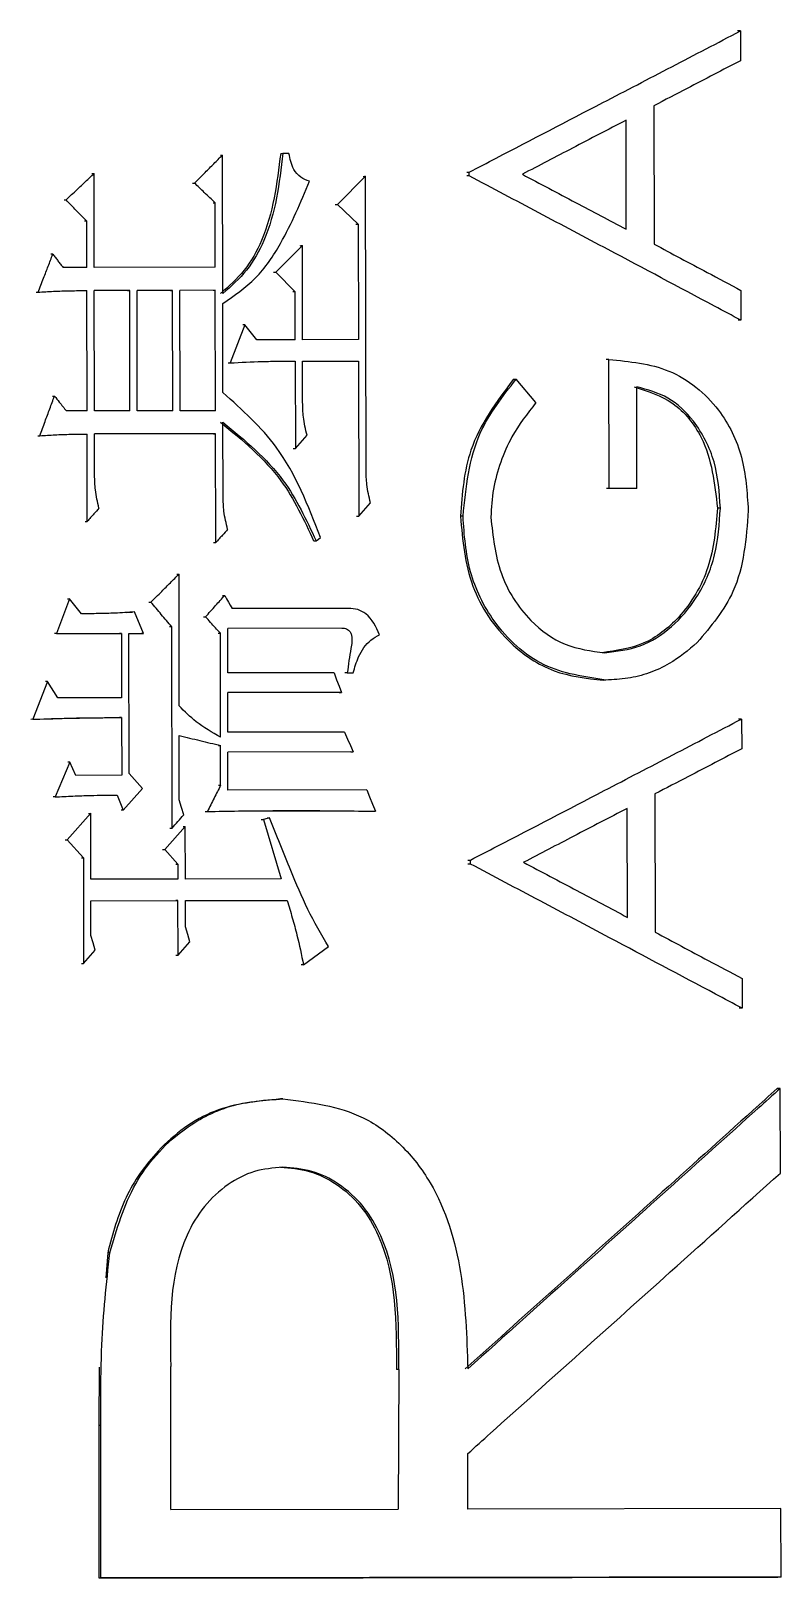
# Model space of a CAD drawing. Header units: millimetres. Extents: x 2312 to 3992, y 755 to 1943.
# Drawn here: x 2911.24 to 2916.17, y 946.11 to 956.26 of the extents above; entities that cross this region are included whole.
import ezdxf

# ---------------------------------------------------------------- set-up
doc = ezdxf.new("R2010")
doc.units = ezdxf.units.MM

msp = doc.modelspace()

# ---------------------------------------------------------------- linework, layer by layer
at = {"color": 7, "linetype": 'Continuous', "lineweight": 25}
for p, q in [((2915.899, 956.257), (2915.899, 956.062)), ((2915.33, 955.765), (2915.332, 954.859)), ((2915.149, 954.956), (2915.148, 955.671)), ((2912.503, 954.534), (2912.501, 955.443)), ((2912.883, 955.454), (2912.898, 955.454)), ((2912.937, 955.454), (2912.898, 955.454)), ((2911.66, 954.706), (2911.659, 955.323)), ((2913.44, 955.304), (2913.256, 955.119)), ((2913.443, 953.378), (2913.44, 955.304)), ((2914.104, 955.331), (2914.12, 955.331)), ((2914.12, 955.306), (2914.104, 955.306)), ((2914.12, 955.306), (2914.12, 955.331)), ((2912.304, 955.259), (2912.318, 955.259)), ((2911.462, 955.149), (2911.475, 955.149)), ((2912.439, 955.129), (2912.453, 955.129)), ((2912.454, 954.707), (2912.453, 955.129)), ((2913.256, 955.119), (2913.392, 954.99)), ((2911.611, 955.009), (2911.597, 955.009)), ((2911.611, 954.706), (2911.611, 955.009)), ((2913.392, 954.99), (2913.393, 954.233)), ((2913.025, 954.849), (2912.851, 954.675)), ((2913.026, 954.232), (2913.025, 954.849)), ((2911.611, 954.706), (2911.456, 954.706)), ((2912.454, 954.707), (2911.66, 954.706)), ((2912.851, 954.675), (2912.977, 954.546)), ((2911.279, 954.543), (2911.291, 954.543)), ((2911.598, 954.554), (2911.611, 954.555)), ((2911.613, 953.765), (2911.611, 954.555)), ((2911.893, 954.555), (2911.66, 954.555)), ((2911.661, 953.765), (2911.66, 954.555)), ((2911.879, 954.555), (2911.893, 954.555)), ((2911.894, 953.765), (2911.893, 954.555)), ((2912.174, 954.555), (2911.941, 954.555)), ((2911.942, 953.765), (2911.941, 954.555)), ((2912.16, 954.555), (2912.174, 954.555)), ((2912.175, 953.766), (2912.174, 954.555)), ((2912.454, 954.556), (2912.222, 954.555)), ((2912.223, 953.766), (2912.222, 954.555)), ((2912.44, 954.556), (2912.454, 954.556)), ((2912.456, 953.766), (2912.454, 954.556)), ((2912.504, 953.885), (2912.503, 954.469)), ((2912.977, 954.546), (2912.962, 954.546)), ((2912.978, 954.232), (2912.977, 954.546)), ((2915.902, 954.555), (2915.902, 954.36)), ((2912.648, 954.329), (2912.552, 954.08)), ((2912.726, 954.232), (2912.648, 954.329)), ((2915.902, 954.36), (2915.883, 954.359)), ((2912.978, 954.232), (2912.726, 954.232)), ((2913.393, 954.233), (2913.026, 954.232)), ((2912.728, 954.087), (2912.863, 954.09)), ((2912.862, 954.09), (2912.962, 954.091)), ((2912.978, 954.091), (2912.979, 953.518)), ((2913.026, 954.091), (2913.393, 954.092)), ((2913.027, 953.821), (2913.026, 954.091)), ((2913.378, 954.092), (2913.393, 954.092)), ((2913.393, 954.092), (2913.395, 953.075)), ((2915.036, 954.102), (2915.018, 954.102)), ((2915.038, 953.256), (2915.036, 954.102)), ((2914.41, 953.973), (2914.427, 953.973)), ((2914.557, 953.819), (2914.427, 953.973)), ((2915.22, 953.256), (2915.219, 953.923)), ((2911.613, 953.765), (2911.477, 953.765)), ((2911.894, 953.765), (2911.661, 953.765)), ((2912.175, 953.766), (2911.942, 953.765)), ((2912.456, 953.766), (2912.223, 953.766)), ((2912.505, 953.204), (2912.504, 953.69)), ((2911.394, 953.608), (2911.397, 953.608)), ((2911.614, 953.04), (2911.613, 953.613)), ((2912.456, 953.615), (2911.662, 953.614)), ((2911.662, 953.343), (2911.662, 953.614)), ((2912.442, 953.615), (2912.456, 953.615)), ((2912.457, 952.901), (2912.456, 953.615)), ((2912.979, 953.518), (2913.056, 953.605)), ((2912.964, 953.518), (2912.979, 953.518)), ((2915.038, 953.256), (2915.02, 953.256)), ((2915.22, 953.256), (2915.038, 953.256)), ((2915.22, 953.256), (2915.202, 953.256)), ((2913.395, 953.075), (2913.472, 953.162)), ((2913.38, 953.075), (2913.395, 953.075)), ((2914.079, 953.074), (2914.062, 953.074)), ((2915.767, 953.128), (2915.748, 953.128)), ((2911.601, 953.04), (2911.614, 953.04)), ((2912.443, 952.901), (2912.457, 952.901)), ((2912.217, 951.83), (2912.216, 952.695)), ((2911.498, 952.532), (2911.412, 952.304)), ((2911.576, 952.434), (2911.498, 952.532)), ((2911.873, 952.443), (2911.911, 952.445)), ((2911.925, 952.446), (2911.911, 952.445)), ((2911.984, 952.305), (2911.925, 952.446)), ((2912.018, 952.511), (2912.032, 952.511)), ((2913.329, 952.469), (2912.564, 952.468)), ((2912.168, 952.349), (2912.154, 952.348)), ((2912.17, 951.029), (2912.168, 952.349)), ((2912.376, 952.414), (2912.39, 952.414)), ((2913.3, 952.339), (2912.536, 952.338)), ((2912.536, 952.046), (2912.536, 952.338)), ((2911.412, 952.304), (2911.399, 952.304)), ((2911.412, 952.304), (2911.838, 952.305)), ((2911.838, 952.305), (2911.825, 952.305)), ((2911.838, 952.305), (2911.839, 951.883)), ((2911.887, 952.305), (2911.984, 952.305)), ((2911.888, 951.386), (2911.887, 952.305)), ((2912.488, 951.624), (2912.487, 952.306)), ((2915.009, 952.179), (2914.991, 952.179)), ((2913.233, 952.047), (2912.536, 952.046)), ((2913.32, 952.047), (2913.304, 952.047)), ((2913.32, 952.047), (2913.358, 952.047)), ((2913.343, 952.047), (2913.358, 952.047)), ((2911.354, 951.991), (2911.257, 951.742)), ((2911.422, 951.882), (2911.354, 951.991)), ((2915.016, 951.999), (2914.998, 951.999)), ((2911.839, 951.883), (2911.422, 951.882)), ((2913.281, 951.918), (2912.536, 951.917)), ((2912.537, 951.657), (2912.536, 951.917)), ((2913.266, 951.917), (2913.281, 951.918)), ((2911.257, 951.742), (2911.245, 951.741)), ((2911.839, 951.753), (2911.826, 951.753)), ((2911.839, 951.753), (2911.84, 951.375)), ((2915.906, 951.744), (2915.907, 951.549)), ((2912.218, 951.213), (2912.217, 951.635)), ((2913.301, 951.658), (2912.537, 951.657)), ((2912.474, 951.57), (2912.489, 951.57)), ((2912.489, 951.311), (2912.489, 951.57)), ((2913.359, 951.528), (2912.537, 951.527)), ((2913.343, 951.528), (2912.537, 951.527)), ((2912.537, 951.278), (2912.537, 951.527)), ((2913.343, 951.528), (2913.359, 951.528)), ((2911.5, 951.461), (2911.404, 951.233)), ((2911.539, 951.374), (2911.5, 951.461)), ((2911.84, 951.375), (2911.539, 951.374)), ((2911.976, 951.288), (2911.888, 951.386)), ((2911.404, 951.233), (2911.391, 951.233)), ((2911.798, 951.245), (2911.811, 951.245)), ((2911.811, 951.245), (2911.85, 951.147)), ((2911.85, 951.147), (2911.976, 951.288)), ((2912.475, 951.31), (2912.489, 951.311)), ((2913.447, 951.28), (2912.537, 951.278)), ((2915.338, 951.253), (2915.339, 950.346)), ((2911.637, 951.126), (2911.482, 950.952)), ((2911.637, 950.693), (2911.637, 951.126)), ((2912.388, 951.137), (2912.402, 951.137)), ((2912.542, 951.14), (2913.335, 951.141)), ((2913.489, 951.139), (2913.505, 951.139)), ((2915.157, 950.443), (2915.155, 951.158)), ((2912.257, 951.04), (2912.122, 950.888)), ((2912.156, 951.029), (2912.17, 951.029)), ((2912.243, 951.04), (2912.257, 951.04)), ((2912.258, 950.694), (2912.257, 951.04)), ((2912.755, 951.084), (2912.77, 951.084)), ((2912.809, 951.095), (2912.77, 951.084)), ((2912.77, 951.084), (2912.887, 950.695)), ((2912.794, 951.095), (2912.809, 951.095)), ((2911.482, 950.952), (2911.589, 950.833)), ((2911.589, 950.833), (2911.59, 950.141)), ((2912.122, 950.888), (2912.209, 950.791)), ((2914.111, 950.818), (2914.128, 950.819)), ((2914.128, 950.793), (2914.128, 950.819)), ((2912.209, 950.791), (2912.209, 950.694)), ((2914.128, 950.793), (2914.111, 950.793)), ((2912.209, 950.694), (2911.637, 950.693)), ((2912.887, 950.695), (2912.258, 950.694)), ((2911.638, 950.552), (2912.209, 950.553)), ((2911.638, 950.325), (2911.638, 950.552)), ((2912.209, 950.553), (2912.195, 950.553)), ((2912.21, 950.196), (2912.209, 950.553)), ((2912.258, 950.553), (2912.926, 950.554)), ((2912.258, 950.38), (2912.258, 950.553)), ((2912.911, 950.554), (2912.926, 950.554)), ((2911.59, 950.141), (2911.667, 950.228)), ((2912.21, 950.196), (2912.287, 950.283)), ((2913.033, 950.132), (2913.197, 950.251)), ((2911.577, 950.141), (2911.59, 950.141)), ((2912.196, 950.196), (2912.21, 950.196)), ((2913.033, 950.132), (2913.018, 950.132)), ((2915.909, 950.043), (2915.91, 949.847)), ((2915.91, 949.847), (2915.89, 949.847)), ((2916.161, 948.766), (2916.16, 949.321)), ((2912.896, 949.252), (2912.881, 949.252)), ((2911.748, 948.243), (2911.736, 948.079)), ((2911.762, 948.243), (2911.748, 948.243)), ((2911.693, 947.492), (2911.689, 947.11)), ((2912.163, 946.559), (2912.162, 947.497)), ((2913.658, 947.477), (2913.642, 947.477)), ((2913.658, 947.477), (2913.654, 946.561)), ((2911.703, 947.11), (2911.689, 947.11)), ((2911.689, 947.11), (2911.691, 946.11)), ((2911.704, 946.11), (2911.703, 947.11)), ((2914.111, 946.562), (2914.111, 946.926)), ((2912.163, 946.559), (2913.654, 946.561)), ((2916.164, 946.565), (2914.111, 946.562)), ((2916.165, 946.116), (2916.164, 946.565)), ((2916.165, 946.116), (2916.145, 946.116))]:
    msp.add_line(p, q, dxfattribs=at)
at = {"color": 7, "linetype": 'Continuous', "lineweight": 25, "flags": 128}
for points in [[(2915.899, 956.257), (2915.888, 956.257), (2915.879, 956.257)], [(2912.487, 955.443), (2912.495, 955.443), (2912.501, 955.443)], [(2911.645, 955.322), (2911.653, 955.323), (2911.659, 955.323)], [(2913.424, 955.303), (2913.433, 955.304), (2913.44, 955.304)], [(2913.241, 955.119), (2913.249, 955.119), (2913.256, 955.119)], [(2913.376, 954.99), (2913.385, 954.99), (2913.392, 954.99)], [(2911.388, 954.792), (2911.38, 954.792), (2911.375, 954.792)], [(2913.01, 954.848), (2913.018, 954.849), (2913.025, 954.849)], [(2912.836, 954.675), (2912.844, 954.675), (2912.851, 954.675)], [(2912.648, 954.329), (2912.64, 954.329), (2912.634, 954.329)], [(2912.538, 954.08), (2912.545, 954.08), (2912.552, 954.08)], [(2912.963, 954.091), (2912.971, 954.091), (2912.978, 954.091)], [(2911.386, 953.862), (2911.393, 953.862), (2911.399, 953.862)], [(2911.29, 953.602), (2911.297, 953.602), (2911.303, 953.602)], [(2913.1, 952.912), (2913.105, 952.912), (2913.11, 952.912), (2913.115, 952.913)], [(2913.115, 952.913), (2913.13, 952.923), (2913.144, 952.934)], [(2912.202, 952.695), (2912.209, 952.695), (2912.216, 952.695)], [(2912.502, 952.554), (2912.509, 952.555), (2912.516, 952.555)], [(2912.516, 952.555), (2912.528, 952.533), (2912.54, 952.511), (2912.552, 952.49), (2912.564, 952.468)], [(2911.498, 952.532), (2911.491, 952.531), (2911.485, 952.531)], [(2913.284, 952.339), (2913.292, 952.339), (2913.3, 952.339)], [(2911.984, 952.305), (2911.976, 952.305), (2911.97, 952.305)], [(2912.473, 952.306), (2912.481, 952.306), (2912.487, 952.306)], [(2913.233, 952.047), (2913.25, 952.001), (2913.266, 951.959), (2913.281, 951.918)], [(2911.354, 951.991), (2911.346, 951.99), (2911.341, 951.99)], [(2915.906, 951.744), (2915.896, 951.744), (2915.887, 951.744)], [(2913.301, 951.658), (2913.321, 951.612), (2913.34, 951.57), (2913.359, 951.528)], [(2911.5, 951.461), (2911.493, 951.461), (2911.487, 951.46)], [(2913.447, 951.28), (2913.466, 951.233), (2913.485, 951.186), (2913.505, 951.139)], [(2911.623, 951.125), (2911.631, 951.125), (2911.637, 951.126)], [(2911.85, 951.147), (2911.842, 951.147), (2911.836, 951.147)], [(2912.247, 951.116), (2912.233, 951.164), (2912.218, 951.213)], [(2911.469, 950.952), (2911.476, 950.952), (2911.482, 950.952)], [(2911.576, 950.833), (2911.583, 950.833), (2911.589, 950.833)], [(2912.108, 950.888), (2912.115, 950.888), (2912.122, 950.888)], [(2912.195, 950.791), (2912.203, 950.791), (2912.209, 950.791)], [(2911.667, 950.228), (2911.653, 950.276), (2911.638, 950.325)], [(2912.287, 950.283), (2912.273, 950.331), (2912.258, 950.38)], [(2916.16, 949.321), (2916.149, 949.321), (2916.14, 949.321)], [(2911.691, 946.11), (2911.698, 946.11), (2911.704, 946.11)]]:
    msp.add_lwpolyline(points, dxfattribs=at)
at = {"color": 7, "linetype": 'Continuous', "lineweight": 25}
for points, knots in [([(2914.12, 955.331), (2914.179, 955.362), (2914.471, 955.514), (2914.914, 955.744), (2915.448, 956.022), (2915.749, 956.179), (2915.899, 956.257)], [0, 0, 0, 0, 0.098424, 0.492121, 0.746057, 1, 1, 1, 1]), ([(2915.899, 956.062), (2915.841, 956.032), (2915.724, 955.971), (2915.535, 955.872), (2915.403, 955.804), (2915.33, 955.765)], [0, 0, 0, 0, 0.30712, 0.614241, 1, 1, 1, 1]), ([(2915.148, 955.671), (2915.089, 955.64), (2914.973, 955.58), (2914.746, 955.462), (2914.578, 955.374), (2914.468, 955.317)], [0, 0, 0, 0, 0.257655, 0.515309, 1, 1, 1, 1]), ([(2912.318, 955.259), (2912.341, 955.282), (2912.383, 955.325), (2912.445, 955.386), (2912.482, 955.424), (2912.501, 955.443)], [0, 0, 0, 0, 0.382288, 0.691144, 1, 1, 1, 1]), ([(2912.883, 955.454), (2912.858, 955.258), (2912.825, 954.986), (2912.653, 954.681), (2912.543, 954.583), (2912.488, 954.534)], [0, 0, 0, 0, 0.568326, 0.78686, 1, 1, 1, 1]), ([(2912.898, 955.454), (2912.874, 955.258), (2912.84, 954.986), (2912.669, 954.682), (2912.558, 954.583), (2912.503, 954.534)], [0, 0, 0, 0, 0.568218, 0.786772, 1, 1, 1, 1]), ([(2913.072, 955.271), (2913.052, 955.278), (2913.011, 955.294), (2912.956, 955.359), (2912.944, 955.418), (2912.937, 955.454)], [0, 0, 0, 0, 0.268716, 0.546829, 1, 1, 1, 1]), ([(2911.475, 955.149), (2911.499, 955.172), (2911.542, 955.212), (2911.603, 955.27), (2911.64, 955.305), (2911.659, 955.323)], [0, 0, 0, 0, 0.393554, 0.696777, 1, 1, 1, 1]), ([(2915.902, 954.36), (2915.844, 954.39), (2915.554, 954.545), (2915.112, 954.78), (2914.576, 955.064), (2914.272, 955.225), (2914.12, 955.306)], [0, 0, 0, 0, 0.097857, 0.48929, 0.744641, 1, 1, 1, 1]), ([(2914.468, 955.317), (2914.526, 955.286), (2914.643, 955.225), (2914.87, 955.104), (2915.038, 955.015), (2915.149, 954.956)], [0, 0, 0, 0, 0.2562, 0.5124, 1, 1, 1, 1]), ([(2912.453, 955.129), (2912.441, 955.141), (2912.418, 955.163), (2912.372, 955.207), (2912.339, 955.238), (2912.318, 955.259)], [0, 0, 0, 0, 0.264853, 0.529706, 1, 1, 1, 1]), ([(2912.503, 954.469), (2912.578, 954.521), (2912.731, 954.626), (2912.92, 954.908), (2913.014, 955.133), (2913.072, 955.271)], [0, 0, 0, 0, 0.271719, 0.55196, 1, 1, 1, 1]), ([(2911.611, 955.009), (2911.599, 955.021), (2911.576, 955.045), (2911.531, 955.091), (2911.497, 955.126), (2911.475, 955.149)], [0, 0, 0, 0, 0.25461, 0.509219, 1, 1, 1, 1]), ([(2911.291, 954.543), (2911.303, 954.574), (2911.326, 954.631), (2911.358, 954.714), (2911.378, 954.766), (2911.388, 954.792)], [0, 0, 0, 0, 0.374011, 0.687006, 1, 1, 1, 1]), ([(2911.388, 954.792), (2911.394, 954.785), (2911.405, 954.771), (2911.422, 954.749), (2911.439, 954.727), (2911.45, 954.713), (2911.456, 954.706)], [0, 0, 0, 0, 0.25, 0.5, 0.75, 1, 1, 1, 1]), ([(2915.332, 954.859), (2915.39, 954.828), (2915.506, 954.766), (2915.696, 954.665), (2915.828, 954.595), (2915.902, 954.555)], [0, 0, 0, 0, 0.305312, 0.610624, 1, 1, 1, 1]), ([(2911.291, 954.543), (2911.325, 954.546), (2911.395, 954.55), (2911.502, 954.553), (2911.575, 954.554), (2911.611, 954.555)], [0, 0, 0, 0, 0.314478, 0.657155, 1, 1, 1, 1]), ([(2912.552, 954.08), (2912.622, 954.083), (2912.728, 954.089), (2912.87, 954.091), (2912.942, 954.091), (2912.978, 954.091)], [0, 0, 0, 0, 0.4948491, 0.7474119, 1, 1, 1, 1]), ([(2915.036, 954.102), (2915.171, 954.089), (2915.445, 954.064), (2915.762, 953.806), (2915.928, 953.464), (2915.942, 953.231), (2915.95, 953.112)], [0, 0, 0, 0, 0.267465, 0.5423702, 0.7686044, 1, 1, 1, 1]), ([(2914.41, 953.973), (2914.299, 953.824), (2914.099, 953.556), (2914.073, 953.223), (2914.062, 953.074)], [0, 0, 0, 0, 0.553107, 1, 1, 1, 1]), ([(2914.079, 953.074), (2914.098, 953.263), (2914.133, 953.598), (2914.338, 953.859), (2914.427, 953.973)], [0, 0, 0, 0, 0.565607, 1, 1, 1, 1]), ([(2911.303, 953.602), (2911.314, 953.633), (2911.336, 953.692), (2911.368, 953.779), (2911.389, 953.834), (2911.399, 953.862)], [0, 0, 0, 0, 0.360405, 0.680202, 1, 1, 1, 1]), ([(2911.399, 953.862), (2911.41, 953.849), (2911.428, 953.826), (2911.454, 953.794), (2911.469, 953.774), (2911.477, 953.765)], [0, 0, 0, 0, 0.400148, 0.700074, 1, 1, 1, 1]), ([(2913.144, 952.934), (2913.063, 953.143), (2912.921, 953.511), (2912.63, 953.772), (2912.504, 953.885)], [0, 0, 0, 0, 0.567388, 1, 1, 1, 1]), ([(2915.201, 953.923), (2915.29, 953.894), (2915.472, 953.837), (2915.7, 953.547), (2915.73, 953.288), (2915.748, 953.128)], [0, 0, 0, 0, 0.267252, 0.546444, 1, 1, 1, 1]), ([(2915.767, 953.128), (2915.76, 953.231), (2915.746, 953.434), (2915.616, 953.686), (2915.434, 953.864), (2915.29, 953.903), (2915.219, 953.923)], [0, 0, 0, 0, 0.290738, 0.574908, 0.790761, 1, 1, 1, 1]), ([(2913.056, 953.605), (2913.046, 953.644), (2913.029, 953.716), (2913.027, 953.789), (2913.027, 953.821)], [0, 0, 0, 0, 0.558835, 1, 1, 1, 1]), ([(2914.557, 953.819), (2914.501, 953.747), (2914.407, 953.627), (2914.323, 953.429), (2914.272, 953.253), (2914.265, 953.13), (2914.261, 953.068)], [0, 0, 0, 0, 0.333819, 0.5539, 0.776247, 1, 1, 1, 1]), ([(2912.489, 953.69), (2912.633, 953.572), (2912.893, 953.357), (2913.036, 953.05), (2913.099, 952.912)], [0, 0, 0, 0, 0.550916, 1, 1, 1, 1]), ([(2912.504, 953.69), (2912.648, 953.572), (2912.909, 953.357), (2913.051, 953.05), (2913.115, 952.913)], [0, 0, 0, 0, 0.551009, 1, 1, 1, 1]), ([(2911.303, 953.602), (2911.336, 953.604), (2911.404, 953.609), (2911.507, 953.612), (2911.578, 953.613), (2911.613, 953.613)], [0, 0, 0, 0, 0.319584, 0.659717, 1, 1, 1, 1]), ([(2913.472, 953.162), (2913.463, 953.202), (2913.445, 953.273), (2913.444, 953.346), (2913.443, 953.378)], [0, 0, 0, 0, 0.558835, 1, 1, 1, 1]), ([(2911.691, 953.127), (2911.682, 953.167), (2911.664, 953.238), (2911.663, 953.311), (2911.662, 953.343)], [0, 0, 0, 0, 0.558835, 1, 1, 1, 1]), ([(2912.535, 952.987), (2912.525, 953.027), (2912.508, 953.098), (2912.506, 953.171), (2912.505, 953.204)], [0, 0, 0, 0, 0.558835, 1, 1, 1, 1]), ([(2911.691, 953.127), (2911.68, 953.114), (2911.662, 953.094), (2911.636, 953.065), (2911.621, 953.048), (2911.614, 953.04)], [0, 0, 0, 0, 0.428361, 0.71418, 1, 1, 1, 1]), ([(2914.062, 953.074), (2914.076, 952.917), (2914.104, 952.609), (2914.349, 952.25), (2914.665, 952.036), (2914.888, 952.011), (2914.998, 951.999)], [0, 0, 0, 0, 0.292497, 0.575769, 0.790424, 1, 1, 1, 1]), ([(2915.016, 951.999), (2914.876, 952.02), (2914.59, 952.061), (2914.279, 952.352), (2914.105, 952.707), (2914.087, 952.951), (2914.079, 953.074)], [0, 0, 0, 0, 0.2666957, 0.542872, 0.7691791, 1, 1, 1, 1]), ([(2914.261, 953.068), (2914.275, 952.942), (2914.302, 952.694), (2914.489, 952.398), (2914.74, 952.214), (2914.92, 952.19), (2915.009, 952.179)], [0, 0, 0, 0, 0.29177, 0.575659, 0.790646, 1, 1, 1, 1]), ([(2915.748, 953.128), (2915.737, 952.995), (2915.714, 952.735), (2915.528, 952.42), (2915.272, 952.218), (2915.084, 952.192), (2914.991, 952.179)], [0, 0, 0, 0, 0.291984, 0.576083, 0.791144, 1, 1, 1, 1]), ([(2915.009, 952.179), (2915.088, 952.188), (2915.247, 952.207), (2915.456, 952.343), (2915.629, 952.547), (2915.747, 952.818), (2915.76, 953.024), (2915.767, 953.128)], [0, 0, 0, 0, 0.177039, 0.358021, 0.544463, 0.770382, 1, 1, 1, 1]), ([(2915.95, 953.112), (2915.936, 952.927), (2915.912, 952.6), (2915.705, 952.352), (2915.615, 952.245)], [0, 0, 0, 0, 0.567481, 1, 1, 1, 1]), ([(2912.535, 952.987), (2912.524, 952.975), (2912.505, 952.954), (2912.479, 952.926), (2912.465, 952.909), (2912.457, 952.901)], [0, 0, 0, 0, 0.428361, 0.71418, 1, 1, 1, 1]), ([(2912.032, 952.511), (2912.055, 952.534), (2912.098, 952.577), (2912.159, 952.638), (2912.197, 952.676), (2912.216, 952.695)], [0, 0, 0, 0, 0.382288, 0.691144, 1, 1, 1, 1]), ([(2912.39, 952.414), (2912.401, 952.426), (2912.423, 952.451), (2912.465, 952.498), (2912.496, 952.533), (2912.516, 952.555)], [0, 0, 0, 0, 0.2636067, 0.5272133, 1, 1, 1, 1]), ([(2911.925, 952.446), (2911.882, 952.443), (2911.803, 952.438), (2911.686, 952.435), (2911.613, 952.434), (2911.576, 952.434)], [0, 0, 0, 0, 0.370983, 0.685388, 1, 1, 1, 1]), ([(2912.168, 952.349), (2912.145, 952.376), (2912.111, 952.416), (2912.066, 952.47), (2912.043, 952.497), (2912.032, 952.511)], [0, 0, 0, 0, 0.5, 0.75, 1, 1, 1, 1]), ([(2913.532, 952.297), (2913.508, 952.348), (2913.475, 952.419), (2913.389, 952.466), (2913.349, 952.468), (2913.329, 952.469)], [0, 0, 0, 0, 0.572838, 0.788051, 1, 1, 1, 1]), ([(2912.487, 952.306), (2912.476, 952.318), (2912.455, 952.342), (2912.422, 952.378), (2912.401, 952.402), (2912.39, 952.414)], [0, 0, 0, 0, 0.3426926, 0.6713463, 1, 1, 1, 1]), ([(2913.3, 952.339), (2913.305, 952.338), (2913.315, 952.336), (2913.33, 952.327), (2913.342, 952.311), (2913.355, 952.271), (2913.338, 952.181), (2913.327, 952.1), (2913.32, 952.047)], [0, 0, 0, 0, 0.049797, 0.100838, 0.163849, 0.229314, 0.492568, 1, 1, 1, 1]), ([(2913.358, 952.047), (2913.369, 952.083), (2913.385, 952.141), (2913.427, 952.213), (2913.472, 952.265), (2913.512, 952.286), (2913.532, 952.297)], [0, 0, 0, 0, 0.34869, 0.570906, 0.788288, 1, 1, 1, 1]), ([(2915.615, 952.245), (2915.556, 952.196), (2915.46, 952.114), (2915.301, 952.043), (2915.16, 952.006), (2915.064, 952.002), (2915.016, 951.999)], [0, 0, 0, 0, 0.34549, 0.565421, 0.78323, 1, 1, 1, 1]), ([(2911.257, 951.742), (2911.367, 951.746), (2911.518, 951.751), (2911.712, 951.753), (2911.797, 951.753), (2911.839, 951.753)], [0, 0, 0, 0, 0.563227, 0.781607, 1, 1, 1, 1]), ([(2911.293, 951.743), (2911.293, 951.743), (2911.292, 951.743), (2911.294, 951.743), (2911.297, 951.743), (2911.371, 951.746), (2911.514, 951.75), (2911.659, 951.752), (2911.737, 951.753), (2911.769, 951.753), (2911.785, 951.753), (2911.794, 951.753), (2911.8, 951.753), (2911.803, 951.753), (2911.804, 951.753)], [0, 0, 0, 0, 0.0065, 0.012636, 0.019113, 0.034206, 0.479733, 0.747125, 0.843308, 0.911566, 0.929163, 0.946054, 0.968685, 1, 1, 1, 1]), ([(2912.488, 951.624), (2912.433, 951.656), (2912.334, 951.712), (2912.253, 951.794), (2912.217, 951.83)], [0, 0, 0, 0, 0.556261, 1, 1, 1, 1]), ([(2914.128, 950.819), (2914.187, 950.849), (2914.479, 951.001), (2914.922, 951.231), (2915.456, 951.509), (2915.756, 951.666), (2915.906, 951.744)], [0, 0, 0, 0, 0.0984235, 0.4921203, 0.7460566, 1, 1, 1, 1]), ([(2912.217, 951.635), (2912.263, 951.624), (2912.353, 951.603), (2912.443, 951.581), (2912.489, 951.57)], [0, 0, 0, 0, 0.5, 1, 1, 1, 1]), ([(2915.907, 951.549), (2915.849, 951.519), (2915.732, 951.458), (2915.542, 951.359), (2915.411, 951.291), (2915.338, 951.253)], [0, 0, 0, 0, 0.30712, 0.61424, 1, 1, 1, 1]), ([(2911.404, 951.233), (2911.442, 951.235), (2911.52, 951.239), (2911.655, 951.244), (2911.753, 951.245), (2911.811, 951.245)], [0, 0, 0, 0, 0.284728, 0.569467, 1, 1, 1, 1]), ([(2912.489, 951.311), (2912.475, 951.282), (2912.446, 951.224), (2912.417, 951.166), (2912.402, 951.137)], [0, 0, 0, 0, 0.5, 1, 1, 1, 1]), ([(2912.402, 951.137), (2912.47, 951.139), (2912.688, 951.142), (2913.055, 951.145), (2913.355, 951.141), (2913.505, 951.139)], [0, 0, 0, 0, 0.183884, 0.591879, 1, 1, 1, 1]), ([(2915.155, 951.158), (2915.097, 951.127), (2914.98, 951.067), (2914.754, 950.949), (2914.586, 950.861), (2914.476, 950.804)], [0, 0, 0, 0, 0.2576544, 0.5153087, 1, 1, 1, 1]), ([(2912.17, 951.029), (2912.183, 951.043), (2912.209, 951.072), (2912.234, 951.101), (2912.247, 951.116)], [0, 0, 0, 0, 0.5, 1, 1, 1, 1]), ([(2913.197, 950.251), (2913.15, 950.332), (2913.056, 950.492), (2912.937, 950.779), (2912.855, 950.98), (2912.809, 951.095)], [0, 0, 0, 0, 0.300714, 0.59903, 1, 1, 1, 1]), ([(2915.91, 949.847), (2915.852, 949.878), (2915.562, 950.032), (2915.12, 950.267), (2914.584, 950.551), (2914.28, 950.713), (2914.128, 950.793)], [0, 0, 0, 0, 0.0978573, 0.4892893, 0.744641, 1, 1, 1, 1]), ([(2914.476, 950.804), (2914.534, 950.773), (2914.65, 950.712), (2914.877, 950.591), (2915.046, 950.502), (2915.157, 950.443)], [0, 0, 0, 0, 0.2562, 0.512399, 1, 1, 1, 1]), ([(2912.926, 950.554), (2912.937, 950.516), (2912.959, 950.441), (2912.998, 950.301), (2913.019, 950.197), (2913.033, 950.132)], [0, 0, 0, 0, 0.270954, 0.541932, 1, 1, 1, 1]), ([(2915.339, 950.346), (2915.397, 950.315), (2915.513, 950.253), (2915.703, 950.152), (2915.835, 950.082), (2915.909, 950.043)], [0, 0, 0, 0, 0.305312, 0.610624, 1, 1, 1, 1]), ([(2916.14, 949.321), (2916.087, 949.273), (2915.823, 949.035), (2915.35, 948.609), (2914.72, 948.044), (2914.302, 947.669), (2914.093, 947.481)], [0, 0, 0, 0, 0.077664, 0.388321, 0.694155, 1, 1, 1, 1]), ([(2916.16, 949.321), (2916.111, 949.277), (2915.866, 949.057), (2915.424, 948.66), (2914.79, 948.091), (2914.351, 947.698), (2914.11, 947.481)], [0, 0, 0, 0, 0.071901, 0.359505, 0.647109, 1, 1, 1, 1]), ([(2912.881, 949.252), (2912.733, 949.238), (2912.432, 949.209), (2912.082, 948.944), (2911.847, 948.611), (2911.781, 948.367), (2911.748, 948.243)], [0, 0, 0, 0, 0.2686284, 0.544339, 0.7693627, 1, 1, 1, 1]), ([(2911.762, 948.243), (2911.808, 948.399), (2911.897, 948.706), (2912.196, 949.04), (2912.546, 949.227), (2912.78, 949.244), (2912.896, 949.252)], [0, 0, 0, 0, 0.291809, 0.574032, 0.788676, 1, 1, 1, 1]), ([(2912.896, 949.252), (2913.08, 949.23), (2913.366, 949.195), (2913.683, 948.957), (2913.937, 948.627), (2914.091, 948.111), (2914.103, 947.692), (2914.11, 947.481)], [0, 0, 0, 0, 0.226303, 0.352527, 0.482339, 0.739087, 1, 1, 1, 1]), ([(2912.896, 948.804), (2912.833, 948.799), (2912.706, 948.788), (2912.528, 948.693), (2912.373, 948.552), (2912.149, 948.172), (2912.156, 947.796), (2912.162, 947.497)], [0, 0, 0, 0, 0.1127199, 0.2273232, 0.3542171, 0.4847985, 1, 1, 1, 1]), ([(2912.881, 948.804), (2912.945, 948.799), (2913.074, 948.788), (2913.258, 948.697), (2913.417, 948.553), (2913.643, 948.164), (2913.642, 947.782), (2913.642, 947.477)], [0, 0, 0, 0, 0.1127328, 0.2271272, 0.3540195, 0.4846688, 1, 1, 1, 1]), ([(2913.658, 947.477), (2913.659, 947.782), (2913.659, 948.164), (2913.433, 948.553), (2913.274, 948.697), (2913.09, 948.789), (2912.96, 948.799), (2912.896, 948.804)], [0, 0, 0, 0, 0.51513, 0.645771, 0.772701, 0.88717, 1, 1, 1, 1]), ([(2914.111, 946.926), (2914.16, 946.971), (2914.406, 947.191), (2914.849, 947.588), (2915.483, 948.157), (2915.92, 948.55), (2916.161, 948.766)], [0, 0, 0, 0, 0.0719006, 0.3595044, 0.6471081, 1, 1, 1, 1]), ([(2911.703, 947.11), (2911.703, 947.169), (2911.703, 947.345), (2911.706, 947.724), (2911.74, 948.042), (2911.762, 948.243)], [0, 0, 0, 0, 0.155322, 0.465997, 1, 1, 1, 1]), ([(2911.691, 946.11), (2912.329, 946.11), (2913.819, 946.113), (2915.299, 946.115), (2916.145, 946.116)], [0, 0, 0, 0, 0.428082, 1, 1, 1, 1]), ([(2916.165, 946.116), (2915.532, 946.115), (2914.051, 946.113), (2912.559, 946.111), (2911.704, 946.11)], [0, 0, 0, 0, 0.427525, 1, 1, 1, 1])]:
    msp.add_open_spline(points, degree=3, knots=knots, dxfattribs=at)

doc.saveas('drawing.dxf')
